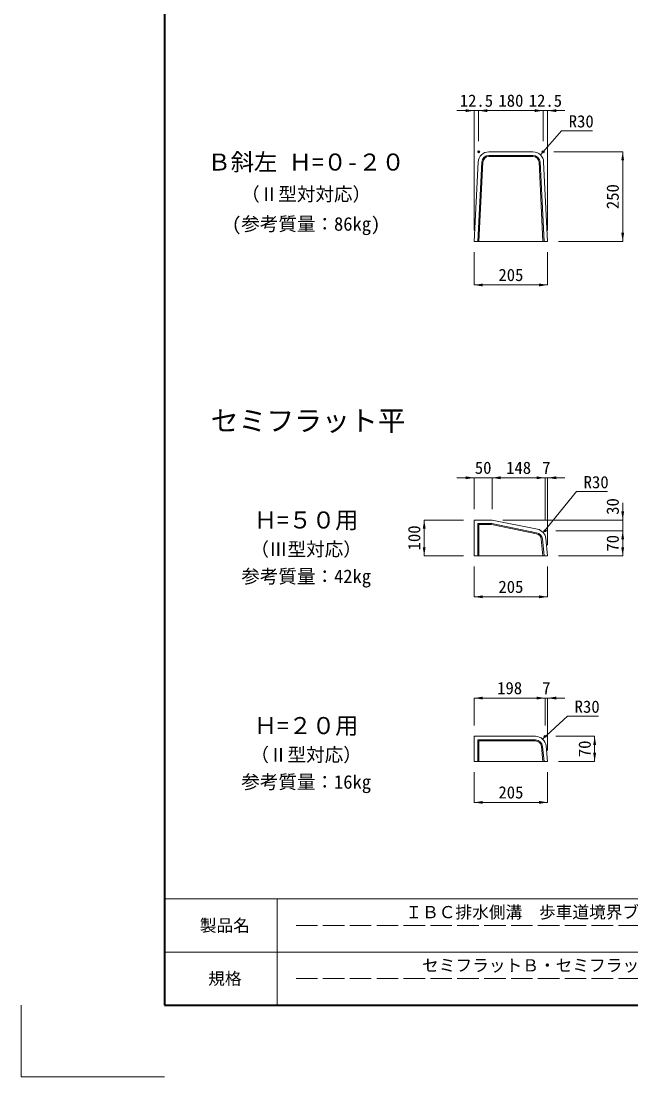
# Model space of a CAD drawing. Units: millimetres at full size. Extents: x -100 to 9174, y -297 to 5643.
# Drawn here: x -100 to 1602, y -297 to 2650 of the extents above; entities that cross this region are included whole.
import ezdxf
from ezdxf.enums import TextEntityAlignment as Align

# ---------------------------------------------------------------- set-up
doc = ezdxf.new("R2010")
doc.units = ezdxf.units.MM
doc.header["$LTSCALE"] = 10
doc.header["$PDMODE"] = 32
doc.header["$PDSIZE"] = 5
doc.linetypes.add('DASHED', pattern=[7.5, 6, -1.5])
for name, color, linetype, lineweight in [('Defpoints_3', 7, 'Continuous', 13), ('図枠', 7, 'Continuous', 5), ('境界ブロック', 2, 'Continuous', 9), ('寸法線', 7, 'Continuous', 13), ('引出線', 4, 'Continuous', 13), ('目地', 132, 'Continuous', 5)]:
    doc.layers.add(name, color=color, linetype=linetype, lineweight=lineweight)
doc.layers.add('作業エリア', color=11, linetype='Continuous')
doc.layers.add('文字', color=6, linetype='Continuous')
doc.styles.add('ＭＳ ゴシック', font='')
doc.styles.get('ＭＳ ゴシック').set_extended_font_data('MS Gothic')

# ---------------------------------------------------------------- blocks, each defined once
blk = doc.blocks.new('filled_arrow')
at = {"color": 0, "linetype": 'Continuous', "lineweight": -2}
blk.add_solid([(7.5, 1.25), (0, 0), (7.5, -1.25)], dxfattribs=at)

msp = doc.modelspace()

# ---------------------------------------------------------------- linework, layer by layer
at = {"layer": 'Defpoints_3'}
for p in [(-100, -97), (300, -297)]:
    msp.add_line(p, (-100, -297), dxfattribs=at)
at = {"layer": '作業エリア'}
for p in [(1177.12, 2285.19), (1357.12, 2285.19), (1362.62, 1227.51), (1362.62, 653.67)]:
    msp.add_point(p, dxfattribs=at)
at = {"layer": '図枠', "lineweight": 40}
for p, q in [((300, 5443), (300, -97)), ((300, -97), (3900, -97))]:
    msp.add_line(p, q, dxfattribs=at)
at = {"layer": '図枠', "lineweight": 13}
for p, q in [((3900, 200), (300, 200)), ((615, -97), (615, 200)), ((3000, 51.5), (300, 51.5))]:
    msp.add_line(p, q, dxfattribs=at)
at = {"layer": '図枠', "linetype": 'DASHED', "lineweight": 9}
for p, q in [((2077.5, 125.75), (660, 125.75)), ((2077.5, -22.75), (660, -22.75))]:
    msp.add_line(p, q, dxfattribs=at)
at = {"layer": '境界ブロック', "lineweight": 13}
for p, q in [((1328.58, 2285.19), (1205.66, 2285.19)), ((1175.7, 2256.68), (1164.62, 2035.19)), ((1369.62, 2035.19), (1358.55, 2256.68)), ((1164.62, 2035.19), (1369.62, 2035.19)), ((1369.62, 1157.51), (1364.82, 1205.48))]:
    msp.add_line(p, q, dxfattribs=at)
for points in [[(1340.93, 1231.9), (1214.62, 1257.51), (1164.62, 1257.51), (1164.62, 1157.51), (1369.62, 1157.51)], [(1365.32, 626.66), (1369.62, 583.67), (1164.62, 583.67), (1164.62, 653.67), (1335.47, 653.67)]]:
    msp.add_lwpolyline(points, dxfattribs=at)
for centre, start, end in [((1205.66, 2255.19), 90, 177.13759), ((1328.58, 2255.19), 2.86241, 90), ((1334.97, 1202.5), 5.71059, 78.54125), ((1335.47, 623.67), 5.71059, 90)]:
    msp.add_arc(centre, 30, start, end, dxfattribs=at)
at = {"layer": '寸法線'}
for p, q in [((1225.12, 2400.17), (1116.62, 2400.17)), ((1164.62, 2065.19), (1164.62, 2400.17)), ((1177.12, 2400.17), (1357.12, 2400.17)), ((1177.12, 2315.19), (1177.12, 2400.17)), ((1177.12, 2315.19), (1177.12, 2400.17)), ((1309.12, 2400.17), (1417.62, 2400.17)), ((1357.12, 2315.19), (1357.12, 2400.17)), ((1357.12, 2315.19), (1357.12, 2400.17)), ((1369.62, 2065.19), (1369.62, 2400.17)), ((1387.12, 2285.19), (1579.15, 2285.19)), ((1579.15, 2035.19), (1579.15, 2285.19)), ((1399.62, 2035.19), (1579.15, 2035.19)), ((1164.62, 2005.19), (1164.62, 1913.61)), ((1369.62, 2005.19), (1369.62, 1913.61)), ((1164.62, 1913.61), (1369.62, 1913.61)), ((1262.62, 1375.38), (1116.62, 1375.38)), ((1164.62, 1287.51), (1164.62, 1375.38)), ((1214.62, 1375.38), (1362.62, 1375.38)), ((1214.62, 1287.51), (1214.62, 1375.38)), ((1214.62, 1287.51), (1214.62, 1375.38)), ((1314.62, 1375.38), (1417.62, 1375.38)), ((1362.62, 1257.51), (1362.62, 1375.38)), ((1362.62, 1257.51), (1362.62, 1375.38)), ((1369.62, 1187.51), (1369.62, 1375.38)), ((1579.15, 1179.51), (1579.15, 1305.51)), ((1025.09, 1157.51), (1025.09, 1257.51)), ((1134.62, 1257.51), (1025.09, 1257.51)), ((1244.62, 1257.51), (1579.15, 1257.51)), ((1392.62, 1227.51), (1579.15, 1227.51)), ((1392.62, 1227.51), (1579.15, 1227.51)), ((1579.15, 1157.51), (1579.15, 1227.51)), ((1134.62, 1157.51), (1025.09, 1157.51)), ((1399.62, 1157.51), (1579.15, 1157.51)), ((1164.62, 1127.51), (1164.62, 1043.05)), ((1369.62, 1127.51), (1369.62, 1043.05)), ((1164.62, 1043.05), (1369.62, 1043.05)), ((1164.62, 760.39), (1362.62, 760.39)), ((1164.62, 683.67), (1164.62, 760.39)), ((1314.62, 760.39), (1417.62, 760.39)), ((1362.62, 683.67), (1362.62, 760.39)), ((1362.62, 683.67), (1362.62, 760.39)), ((1369.62, 613.67), (1369.62, 760.39)), ((1392.62, 653.67), (1500.85, 653.67)), ((1500.85, 583.67), (1500.85, 653.67)), ((1399.62, 583.67), (1500.85, 583.67)), ((1164.62, 553.67), (1164.62, 469.21)), ((1369.62, 553.67), (1369.62, 469.21)), ((1164.62, 469.21), (1369.62, 469.21))]:
    msp.add_line(p, q, dxfattribs=at)
at = {"layer": '引出線'}
for points in [[(1349.26, 2276.92), (1408.55, 2344.3), (1494.7, 2344.3)], [(1357.22, 1222.62), (1450.2, 1337.09), (1536.35, 1337.09)], [(1355.6, 645.91), (1425.08, 710.38), (1511.23, 710.38)]]:
    msp.add_lwpolyline(points, dxfattribs=at)
at = {"layer": '目地'}
for p, q in [((1328.58, 2275.19), (1205.66, 2275.19)), ((1328.58, 2272.19), (1205.66, 2272.19)), ((1185.68, 2256.18), (1174.63, 2035.19)), ((1188.68, 2256.03), (1177.64, 2035.19)), ((1356.6, 2035.19), (1345.56, 2256.03)), ((1359.61, 2035.19), (1348.56, 2256.18)), ((1356.56, 1157.51), (1351.89, 1204.19)), ((1359.57, 1157.51), (1354.87, 1204.49)), ((1356.56, 583.67), (1352.39, 625.36)), ((1359.57, 583.67), (1355.37, 625.66))]:
    msp.add_line(p, q, dxfattribs=at)
for points in [[(1338.94, 1222.1), (1213.62, 1247.51), (1174.62, 1247.51), (1174.62, 1157.51)], [(1338.35, 1219.16), (1213.32, 1244.51), (1177.62, 1244.51), (1177.62, 1157.51)], [(1335.47, 643.67), (1174.62, 643.67), (1174.62, 583.67)], [(1335.47, 640.67), (1177.62, 640.67), (1177.62, 583.67)]]:
    msp.add_lwpolyline(points, dxfattribs=at)
for centre, radius, start, end in [((1205.66, 2255.19), 20, 90, 177.13759), ((1205.66, 2255.19), 17, 90, 177.13759), ((1328.58, 2255.19), 20, 2.86241, 90), ((1328.58, 2255.19), 17, 2.86241, 90), ((1334.97, 1202.5), 17, 5.71059, 78.54125), ((1334.97, 1202.5), 20, 5.71059, 78.54125), ((1335.47, 623.67), 20, 5.71059, 90), ((1335.47, 623.67), 17, 5.71059, 90)]:
    msp.add_arc(centre, radius, start, end, dxfattribs=at)

# ---------------------------------------------------------------- block references
at = {"layer": '寸法線', "xscale": 3.2, "yscale": 3.2}
for p, rotation in [((1164.62, 2400.17), 180), ((1357.12, 2400.17), 180), ((1357.12, 2400.17), 180), ((1579.15, 2285.19), 270), ((1579.15, 2035.19), 90), ((1369.62, 1913.61), 180), ((1164.62, 1375.38), 180), ((1362.62, 1375.38), 180), ((1362.62, 1375.38), 180), ((1579.15, 1257.51), 90), ((1025.09, 1257.51), 270), ((1579.15, 1227.51), 270), ((1579.15, 1227.51), 270), ((1025.09, 1157.51), 90), ((1579.15, 1157.51), 90), ((1369.62, 1043.05), 180), ((1362.62, 760.39), 180), ((1362.62, 760.39), 180), ((1500.85, 653.67), 270), ((1500.85, 583.67), 90), ((1369.62, 469.21), 180)]:
    msp.add_blockref('filled_arrow', p, dxfattribs=dict(at, rotation=rotation))
for p in [(1177.12, 2400.17), (1177.12, 2400.17), (1369.62, 2400.17), (1164.62, 1913.61), (1214.62, 1375.38), (1214.62, 1375.38), (1369.62, 1375.38), (1164.62, 1043.05), (1164.62, 760.39), (1369.62, 760.39), (1164.62, 469.21)]:
    msp.add_blockref('filled_arrow', p, dxfattribs=at)
at = {"layer": '引出線', "xscale": 0.16, "yscale": 0.16}
for p, rotation in [((1349.26, 2276.92), 48.7), ((1357.22, 1222.62), 50.9), ((1355.6, 645.91), 42.9)]:
    msp.add_blockref('filled_arrow', p, dxfattribs=dict(at, rotation=rotation))

# ---------------------------------------------------------------- texts
at = {"layer": '図枠', "style": 'ＭＳ ゴシック'}
for s, p in [('ＩＢＣ排水側溝\u3000歩車道境界ブロック', (1368.75, 162.88)), ('製品名', (468.75, 125.75)), ('セミフラットＢ・セミフラット平', (1368.75, 14.38)), ('規格', (468.75, -22.75))]:
    msp.add_text(s, height=34.18, dxfattribs=at).set_placement(p, align=Align.MIDDLE_CENTER)
at = {"layer": '寸法線', "style": 'ＭＳ ゴシック'}
for s, p in [('12.5', (1170.87, 2428.17)), ('180', (1267.12, 2428.17)), ('12.5', (1363.37, 2428.17)), ('205', (1267.12, 1941.61)), ('50', (1189.62, 1403.38)), ('148', (1288.62, 1403.38)), ('7', (1366.12, 1403.38)), ('205', (1267.12, 1071.05)), ('198', (1263.62, 788.39)), ('7', (1366.12, 788.39)), ('205', (1267.12, 497.21))]:
    msp.add_text(s, height=34.18, dxfattribs=at).set_placement(p, align=Align.MIDDLE_CENTER)
for s, p in [('250', (1551.15, 2160.19)), ('30', (1551.15, 1295.24)), ('100', (997.09, 1207.51)), ('70', (1551.15, 1192.51)), ('70', (1472.85, 618.67))]:
    msp.add_text(s, height=34.18, rotation=90, dxfattribs=at).set_placement(p, align=Align.MIDDLE_CENTER)
at = {"layer": '引出線', "style": 'ＭＳ ゴシック'}
for p in [(1428.55, 2387.5), (1470.2, 1380.29), (1445.08, 753.58)]:
    msp.add_text('R30', height=34.18, dxfattribs=at).set_placement(p, align=Align.TOP_LEFT)
at = {"layer": '文字', "style": 'ＭＳ ゴシック'}
for s, height, p in [('Ｂ斜左 Ｈ=０-２０', 47.47, (695.52, 2256.68)), ('（Ⅱ型対対応）', 37.98, (695.52, 2167.1)), ('(参考質量：86kg)', 37.98, (695.52, 2084.03)), ('Ｈ=５０用', 47.47, (695.52, 1257.51)), ('（Ⅲ型対応）', 37.98, (695.52, 1175.91)), ('参考質量：42kg', 37.98, (695.52, 1100.21)), ('Ｈ=２０用', 47.47, (695.52, 683.67)), ('（Ⅱ型対応）', 37.98, (695.52, 602.07)), ('参考質量：16kg', 37.98, (695.52, 526.37))]:
    msp.add_text(s, height=height, dxfattribs=at).set_placement(p, align=Align.MIDDLE_CENTER)
msp.add_text('セミフラット平', height=56.96, dxfattribs=at).set_placement((429.21, 1563.02), align=Align.TOP_LEFT)

doc.saveas('drawing.dxf')
